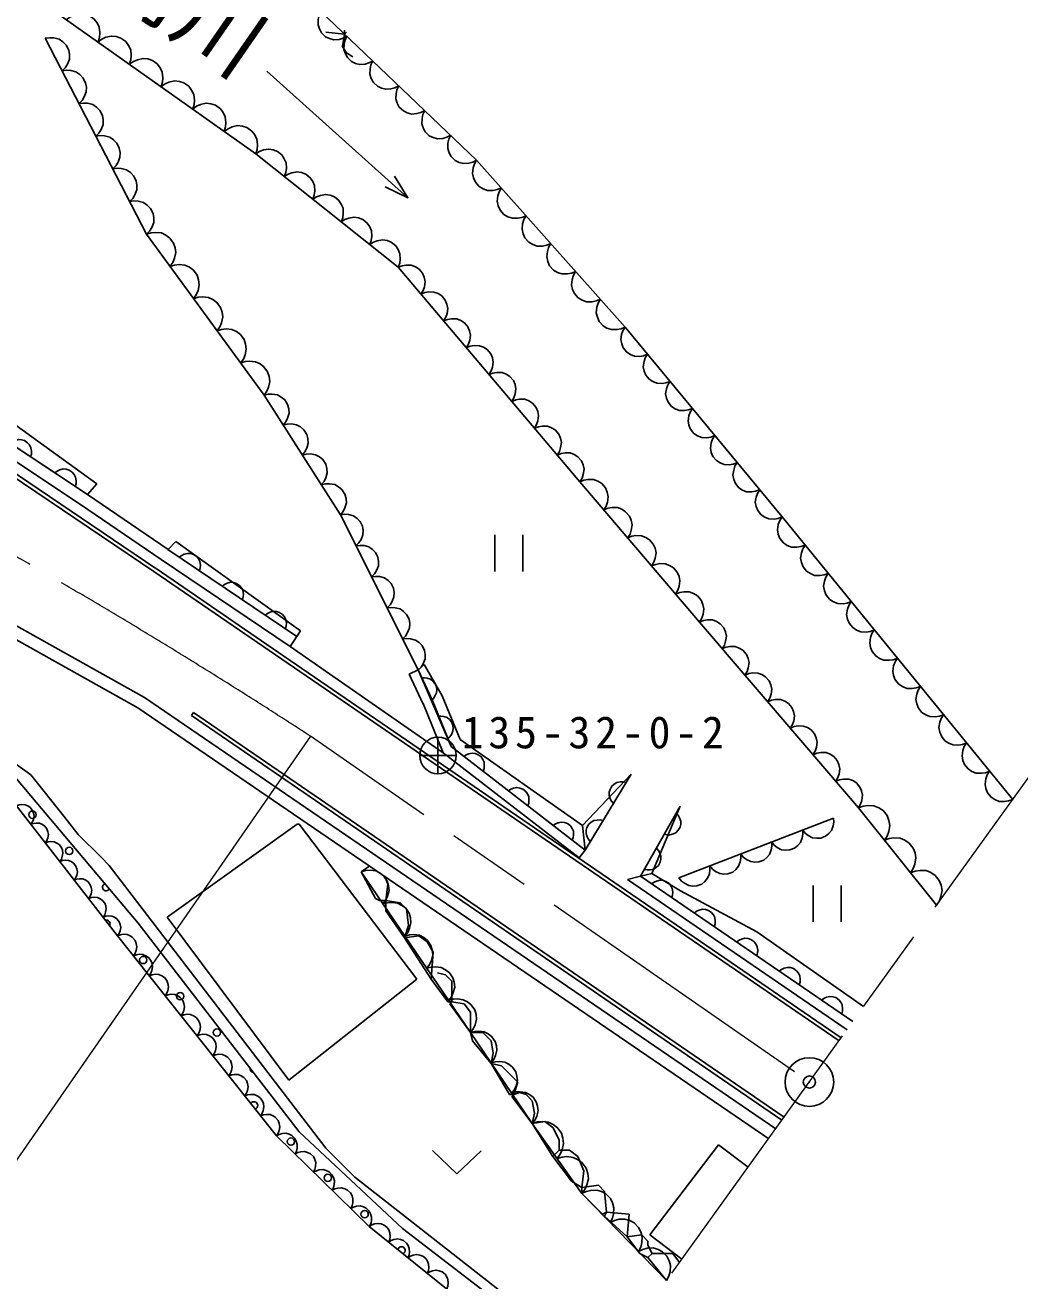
# Model space of a CAD drawing. Units: millimetres, scale not verified. Extents: x 40000 to 680000, y 20000 to 380000.
# Drawn here: x 514784 to 555594, y 260182 to 311721 of the extents above; entities that cross this region are included whole.
import ezdxf
from ezdxf.enums import TextEntityAlignment as Align

# ---------------------------------------------------------------- set-up
doc = ezdxf.new("R2010")
doc.units = ezdxf.units.MM
doc.header["$LTSCALE"] = 1000
doc.header["$PDMODE"] = 32
doc.header["$PDSIZE"] = 500
doc.linetypes.add('CHAIN', pattern=[18.5, 12, -1.5, 3.5, -1.5])
for name, color, linetype, lineweight in [('M-BGD', 7, 'Continuous', 25), ('M-BMK', 2, 'CHAIN', 13), ('M-BMK-SRVR', 3, 'Continuous', 25), ('M-STR-HTXT', 7, 'Continuous', 13)]:
    doc.layers.add(name, color=color, linetype=linetype, lineweight=lineweight)
doc.layers.add('M-OTRS', color=6, linetype='Continuous')
doc.styles.add('ＭＳ ゴシック', font='')
doc.styles.get('ＭＳ ゴシック').set_extended_font_data('MS Gothic')

# ---------------------------------------------------------------- blocks, each defined once
blk = doc.blocks.new('BUHIN63')
at = {"layer": 'M-BGD'}
blk.add_lwpolyline([(-530, 427), (-589, 273), (-608, 118), (-599, -81), (-533, -239), (-441, -379), (-277, -512), (-120, -572), (48, -602), (245, -569), (390, -515), (530, -427)], dxfattribs=at)
blk = doc.blocks.new('BUHIN72')
at = {"layer": 'M-BGD'}
blk.add_lwpolyline([(-347, -719), (-156, -745), (26, -726), (252, -663), (414, -546), (550, -403), (658, -180), (685, 15), (676, 214), (585, 431), (485, 581), (347, 719)], dxfattribs=at)
blk = doc.blocks.new('BUHIN73')
at = {"layer": 'M-BGD'}
blk.add_lwpolyline([(-326, -677), (-146, -701), (25, -684), (238, -623), (391, -513), (518, -379), (619, -169), (645, 15), (635, 203), (550, 407), (456, 548), (326, 677)], dxfattribs=at)
blk = doc.blocks.new('BUHIN74')
at = {"layer": 'M-BGD'}
blk.add_lwpolyline([(-369, -800), (-157, -825), (43, -801), (291, -726), (468, -594), (615, -434), (729, -186), (756, 30), (741, 250), (637, 487), (524, 651), (369, 800)], dxfattribs=at)
blk = doc.blocks.new('BUHIN75')
at = {"layer": 'M-BGD'}
blk.add_lwpolyline([(-225, -799), (-24, -791), (159, -739), (378, -632), (524, -483), (636, -312), (706, -65), (699, 140), (652, 343), (520, 548), (390, 684), (225, 799)], dxfattribs=at)
blk = doc.blocks.new('BUHIN113')
at = {"layer": 'M-BGD'}
blk.add_lwpolyline([(-78, -504), (43, -484), (151, -439), (277, -358), (355, -256), (411, -144), (435, 12), (416, 136), (373, 257), (277, 372), (188, 445), (78, 504)], dxfattribs=at)
blk = doc.blocks.new('BUHIN114')
at = {"layer": 'M-BGD'}
blk.add_lwpolyline([(-132, -516), (-3, -508), (113, -472), (252, -400), (343, -302), (413, -191), (454, -31), (446, 100), (414, 230), (326, 359), (240, 445), (132, 516)], dxfattribs=at)
blk = doc.blocks.new('BUHIN115')
at = {"layer": 'M-BGD'}
blk.add_lwpolyline([(-193, -488), (-66, -495), (52, -474), (197, -422), (298, -337), (380, -237), (439, -86), (448, 43), (432, 173), (362, 311), (289, 404), (193, 488)], dxfattribs=at)
blk = doc.blocks.new('BUHIN116')
at = {"layer": 'M-BGD'}
blk.add_lwpolyline([(-182, -447), (-65, -455), (44, -437), (178, -390), (271, -313), (347, -222), (404, -83), (413, 35), (399, 156), (336, 283), (270, 370), (182, 447)], dxfattribs=at)
blk = doc.blocks.new('BUHIN175')
at = {"layer": 'M-BGD'}
blk.add_lwpolyline([(-392, -594), (-226, -640), (-63, -645), (144, -615), (302, -532), (439, -421), (560, -237), (608, -68), (623, 110), (568, 312), (497, 457), (392, 594)], dxfattribs=at)
blk = doc.blocks.new('BUHIN176')
at = {"layer": 'M-BGD'}
blk.add_lwpolyline([(-336, -646), (-162, -675), (4, -663), (212, -611), (363, -509), (491, -382), (595, -182), (625, -5), (622, 178), (545, 377), (457, 517), (336, 646)], dxfattribs=at)
blk = doc.blocks.new('BUHIN177')
at = {"layer": 'M-BGD'}
blk.add_lwpolyline([(-330, -748), (-134, -768), (52, -743), (281, -670), (443, -545), (577, -394), (680, -162), (701, 39), (684, 243), (584, 462), (476, 612), (330, 748)], dxfattribs=at)
blk = doc.blocks.new('BUHIN178')
at = {"layer": 'M-BGD'}
blk.add_lwpolyline([(-407, -635), (-231, -681), (-58, -684), (161, -650), (327, -559), (470, -441), (596, -244), (644, -64), (658, 124), (598, 338), (521, 490), (407, 635)], dxfattribs=at)
blk = doc.blocks.new('BUHIN185')
at = {"layer": 'M-BGD'}
blk.add_lwpolyline([(174, 715), (-4, 701), (-164, 649), (-355, 548), (-479, 412), (-574, 257), (-627, 35), (-615, -146), (-567, -324), (-444, -502), (-324, -618), (-174, -715)], dxfattribs=at)
blk = doc.blocks.new('BUHIN186')
at = {"layer": 'M-BGD'}
blk.add_lwpolyline([(241, 726), (56, 727), (-115, 687), (-321, 598), (-461, 467), (-572, 315), (-647, 90), (-649, -99), (-615, -287), (-502, -482), (-388, -612), (-241, -726)], dxfattribs=at)
blk = doc.blocks.new('BUHIN187')
at = {"layer": 'M-BGD'}
blk.add_lwpolyline([(252, 676), (77, 683), (-85, 651), (-283, 575), (-419, 456), (-529, 316), (-607, 107), (-616, -71), (-590, -250), (-490, -437), (-387, -564), (-252, -676)], dxfattribs=at)
blk = doc.blocks.new('BUHIN188')
at = {"layer": 'M-BGD'}
blk.add_lwpolyline([(265, 700), (85, 708), (-84, 676), (-289, 598), (-432, 476), (-547, 331), (-629, 114), (-639, -70), (-613, -256), (-511, -451), (-405, -583), (-265, -700)], dxfattribs=at)
blk = doc.blocks.new('BUHIN189')
at = {"layer": 'M-BGD'}
blk.add_lwpolyline([(-310, -797), (-103, -808), (89, -773), (325, -686), (489, -548), (621, -384), (717, -137), (730, 74), (703, 286), (588, 510), (468, 662), (310, 797)], dxfattribs=at)
blk = doc.blocks.new('BUHIN190')
at = {"layer": 'M-BGD'}
blk.add_lwpolyline([(-238, -675), (-65, -680), (95, -645), (290, -566), (424, -446), (530, -305), (604, -96), (610, 81), (581, 258), (479, 442), (375, 567), (238, 675)], dxfattribs=at)
blk = doc.blocks.new('BUHIN191')
at = {"layer": 'M-BGD'}
blk.add_lwpolyline([(-253, -713), (-70, -718), (100, -682), (306, -598), (447, -472), (560, -323), (638, -102), (644, 85), (614, 272), (507, 467), (397, 598), (253, 713)], dxfattribs=at)
blk = doc.blocks.new('BUHIN192')
at = {"layer": 'M-BGD'}
blk.add_lwpolyline([(-244, -678), (-69, -684), (92, -650), (289, -571), (424, -451), (532, -310), (608, -99), (614, 78), (586, 257), (484, 443), (380, 568), (244, 678)], dxfattribs=at)
blk = doc.blocks.new('BUHIN193')
at = {"layer": 'M-BGD'}
blk.add_lwpolyline([(-111, -739), (67, -709), (225, -642), (409, -522), (522, -373), (603, -208), (638, 21), (608, 203), (544, 379), (403, 548), (272, 654), (111, 739)], dxfattribs=at)
blk = doc.blocks.new('BUHIN194')
at = {"layer": 'M-BGD'}
blk.add_lwpolyline([(-74, -790), (113, -748), (276, -668), (464, -530), (576, -365), (652, -185), (675, 60), (634, 251), (555, 434), (396, 605), (250, 710), (74, 790)], dxfattribs=at)
blk = doc.blocks.new('BUHIN201')
at = {"layer": 'M-BGD'}
blk.add_lwpolyline([(299, 401), (367, 300), (409, 194), (441, 52), (423, -72), (381, -187), (288, -312), (190, -385), (76, -437), (-70, -450), (-184, -440), (-299, -401)], dxfattribs=at)
blk = doc.blocks.new('BUHIN202')
at = {"layer": 'M-BGD'}
blk.add_lwpolyline([(67, 496), (175, 440), (264, 368), (360, 259), (405, 142), (424, 21), (403, -133), (353, -244), (279, -345), (157, -427), (52, -474), (-67, -496)], dxfattribs=at)
blk = doc.blocks.new('BUHIN203')
at = {"layer": 'M-BGD'}
blk.add_lwpolyline([(-500, 11), (-457, 126), (-395, 222), (-298, 329), (-186, 387), (-68, 419), (87, 416), (204, 378), (312, 315), (407, 203), (465, 104), (500, -11)], dxfattribs=at)
blk = doc.blocks.new('BUHIN204')
at = {"layer": 'M-BGD'}
blk.add_lwpolyline([(500, 5), (461, -111), (402, -209), (308, -320), (199, -381), (81, -417), (-74, -418), (-191, -384), (-302, -325), (-401, -216), (-461, -119), (-500, -5)], dxfattribs=at)
blk = doc.blocks.new('BUHIN205')
at = {"layer": 'M-BGD'}
blk.add_lwpolyline([(38, 499), (150, 450), (242, 383), (345, 279), (396, 165), (422, 45), (410, -109), (366, -224), (298, -329), (181, -418), (79, -470), (-38, -499)], dxfattribs=at)
blk = doc.blocks.new('BUHIN208')
at = {"layer": 'M-BGD'}
blk.add_lwpolyline([(31, 499), (143, 452), (237, 386), (341, 285), (394, 171), (421, 52), (412, -103), (370, -218), (303, -324), (187, -415), (86, -469), (-31, -499)], dxfattribs=at)
blk = doc.blocks.new('BUHIN209')
at = {"layer": 'M-BGD'}
blk.add_lwpolyline([(35, 499), (147, 451), (240, 384), (343, 282), (395, 168), (422, 48), (411, -106), (368, -221), (300, -327), (184, -416), (82, -469), (-35, -499)], dxfattribs=at)
blk = doc.blocks.new('BUHIN210')
at = {"color": 7, "linetype": 'Continuous', "lineweight": 25}
for p, q in [((911, 248), (-478, 815)), ((-913, -251), (476, -818))]:
    blk.add_line(p, q, dxfattribs=at)
blk = doc.blocks.new('BUHIN211')
at = {"color": 7, "linetype": 'Continuous', "lineweight": 25}
blk.add_lwpolyline([(-818, -746), (435, -178), (-62, 1105)], dxfattribs=at)

msp = doc.modelspace()

# ---------------------------------------------------------------- linework, layer by layer
at = {"layer": 'M-BGD'}
for p, q in [((524248, 306438), (515188, 312873)), ((525856, 313296), (533307, 306184)), ((527125, 311433), (527888, 311349)), ((527888, 311349), (527804, 310841)), ((527888, 311518), (527888, 311349)), ((527973, 311433), (527888, 311349)), ((519760, 303136), (515611, 311179)), ((527804, 310841), (527973, 310587)), ((527973, 310587), (528227, 310417)), ((524702, 309829), (530487, 304634)), ((530090, 301781), (524248, 306438)), ((533307, 306184), (539402, 299326)), ((524586, 296532), (519760, 303136)), ((537540, 292976), (530090, 301781)), ((539402, 299326), (545838, 291537)), ((527719, 291621), (524586, 296532)), ((513677, 294884), (517337, 292459)), ((513705, 294867), (517337, 292459)), ((514420, 295285), (517724, 292892)), ((513428, 294450), (517060, 292043)), ((513116, 293989), (520068, 289297)), ((513200, 294113), (520152, 289421)), ((517724, 292892), (517337, 292459)), ((542450, 287219), (537540, 292976)), ((517343, 292455), (520646, 290197)), ((517060, 292043), (520363, 289784)), ((530905, 285254), (527719, 291621)), ((545838, 291537), (555301, 279942)), ((520643, 290198), (525930, 286630)), ((520643, 290198), (525930, 286630)), ((520646, 290197), (520965, 290525)), ((520965, 290525), (526075, 286860)), ((520363, 289784), (525651, 286216)), ((520068, 289297), (525313, 285694)), ((520153, 289421), (525398, 285817)), ((510917, 289034), (519677, 284126)), ((510697, 288584), (519414, 283701)), ((548969, 279599), (542450, 287219)), ((525651, 286216), (526075, 286860)), ((526075, 286860), (525930, 286630)), ((526075, 286860), (525930, 286630)), ((531929, 281858), (525651, 286216)), ((548174, 270033), (525313, 285694)), ((548262, 270155), (525398, 285818)), ((530542, 285085), (530905, 285254)), ((530542, 285085), (531114, 283855)), ((530905, 285254), (531161, 285482)), ((530905, 285254), (532259, 282109)), ((530905, 285254), (531477, 284024)), ((531161, 285482), (531894, 284190)), ((519677, 284126), (545578, 266424)), ((531477, 284024), (532259, 282109)), ((531894, 284190), (532635, 282398)), ((519414, 283701), (545296, 266011)), ((521610, 283384), (521695, 283507)), ((521695, 283507), (545920, 266900)), ((531107, 283873), (531929, 281858)), ((521610, 283384), (545833, 266778)), ((518575, 274349), (512056, 282731)), ((532259, 282109), (537753, 277863)), ((532259, 282109), (537753, 277863)), ((532635, 282398), (537648, 278870)), ((513494, 281885), (519421, 274857)), ((531929, 281858), (537508, 277546)), ((514425, 281377), (515019, 280953)), ((515019, 280953), (516373, 279260)), ((537648, 278870), (539652, 280984)), ((537753, 277863), (539652, 280984)), ((539652, 280984), (537753, 277863)), ((541659, 279668), (540030, 276787)), ((541659, 279668), (540030, 276787)), ((541659, 279668), (540497, 276903)), ((552179, 275600), (548969, 279599)), ((516373, 279260), (516965, 278498)), ((520607, 275111), (525940, 278921)), ((525940, 278921), (526025, 278921)), ((526025, 278921), (530852, 272571)), ((537753, 277863), (537648, 278870)), ((547954, 279175), (541604, 276720)), ((516965, 278498), (517898, 277567)), ((537508, 277546), (537753, 277863)), ((517898, 277567), (518236, 277228)), ((518236, 277228), (527125, 265629)), ((528923, 277212), (528565, 276974)), ((528565, 276974), (533052, 270370)), ((528565, 276974), (529158, 275873)), ((529535, 276792), (529665, 276466)), ((539498, 276651), (540030, 276787)), ((540497, 276903), (540030, 276787)), ((540030, 276787), (548742, 270822)), ((548742, 270822), (540030, 276787)), ((540497, 276903), (541673, 276193)), ((529665, 276466), (529582, 275789)), ((548503, 270490), (539498, 276651)), ((529158, 275873), (529327, 275789)), ((529327, 275789), (529582, 275789)), ((529582, 275789), (530173, 275704)), ((529582, 275365), (529582, 275789)), ((541673, 276193), (544796, 274513)), ((530344, 274265), (529582, 275365)), ((530173, 275704), (530427, 275450)), ((530427, 275450), (530513, 274773)), ((519421, 274857), (526025, 266306)), ((525602, 268423), (520607, 275111)), ((530513, 274773), (530344, 274265)), ((525094, 266137), (518575, 274349)), ((530344, 274265), (530936, 274349)), ((530344, 274265), (531444, 272571)), ((530936, 274349), (531275, 274095)), ((544796, 274513), (549184, 271437)), ((531275, 274095), (531529, 273672)), ((531529, 273672), (531444, 272571)), ((531698, 272825), (532036, 272741)), ((532036, 272741), (532290, 272487)), ((530852, 272571), (525602, 268423)), ((531444, 272571), (532121, 271640)), ((532290, 272487), (532290, 271640)), ((532121, 271640), (532290, 271640)), ((532206, 271555), (532290, 271640)), ((532290, 271640), (532798, 271555)), ((533052, 270370), (532206, 271555)), ((532798, 271555), (533052, 271217)), ((533052, 271217), (533052, 270370)), ((533052, 270370), (535592, 266645)), ((533052, 270370), (533138, 270031)), ((533052, 270370), (533561, 270370)), ((533561, 270370), (533900, 270031)), ((533138, 270031), (533900, 269100)), ((533900, 270031), (533984, 269523)), ((533984, 269523), (533900, 269100)), ((533900, 269100), (534661, 267830)), ((533900, 269100), (534323, 269015)), ((534323, 269015), (535000, 268338)), ((535000, 268338), (534831, 267830)), ((534661, 267830), (534831, 267830)), ((534746, 267745), (534831, 267830)), ((535592, 266645), (534746, 267745)), ((535085, 267915), (534831, 267830)), ((535338, 267830), (535085, 267915)), ((535592, 267576), (535338, 267830)), ((535677, 267068), (535592, 267576)), ((535592, 266645), (535677, 267068)), ((535592, 266645), (536100, 266729)), ((535592, 266645), (537625, 263766)), ((535592, 266645), (536440, 265290)), ((536100, 266729), (536440, 266475)), ((536440, 266475), (536694, 265967)), ((528904, 262411), (525094, 266137)), ((526025, 266306), (530259, 262327)), ((536694, 265967), (536694, 265544)), ((527125, 265629), (528311, 264443)), ((536694, 265544), (536440, 265290)), ((536694, 265544), (537117, 265544)), ((537117, 265544), (537456, 265290)), ((540419, 262066), (543229, 265768)), ((543229, 265768), (544444, 264847)), ((536440, 265290), (537202, 264274)), ((537456, 265290), (537710, 264697)), ((528311, 264443), (538445, 256506)), ((537710, 264697), (537625, 264020)), ((537202, 264274), (537625, 264020)), ((537625, 264020), (538302, 264105)), ((537625, 264020), (537625, 263766)), ((538302, 264105), (538556, 263851)), ((537625, 263766), (541103, 260202)), ((537625, 263766), (538471, 262919)), ((538556, 263851), (538640, 263004)), ((538471, 262919), (538640, 263004)), ((538556, 262835), (538640, 263004)), ((538640, 263004), (539571, 262919)), ((539571, 262919), (539488, 261988)), ((528904, 262411), (528988, 262581)), ((537633, 255378), (528904, 262411)), ((539488, 261988), (538556, 262835)), ((530259, 262327), (538240, 256222)), ((539488, 261988), (540079, 262073)), ((539488, 261988), (539996, 261311)), ((540079, 262073), (540334, 261819)), ((540334, 261819), (540334, 261649)), ((541729, 261072), (540419, 262066)), ((539996, 261311), (540334, 261141)), ((540334, 261649), (540504, 261311)), ((540504, 261311), (540334, 261141)), ((540504, 261311), (541350, 261311)), ((541350, 261311), (541631, 260936)), ((540334, 261141), (541103, 260202))]:
    msp.add_line(p, q, dxfattribs=at)
msp.add_lwpolyline([(529935, 305516), (530487, 304634), (529552, 305090)], dxfattribs=at)
for centre in [(515083, 279316), (516594, 277828), (519630, 273352), (521142, 271864), (522654, 270376), (525689, 265899), (527201, 264411), (528713, 262923)]:
    msp.add_circle(centre, 150, dxfattribs=at)
for centre, start, end in [((518106, 276340), 110.7563, 329.5283), ((518118, 274840), 331.1243, 104.6227), ((524165, 268887), 172.3423, 263.0161), ((524177, 267388), 285.0391, 151.8487), ((530225, 261435), 293.932, 168.3479)]:
    msp.add_arc(centre, 150, start, end, dxfattribs=at)
at = {"layer": 'M-BMK'}
for p, q in [((530513, 245478), (567173, 296447)), ((546346, 268761), (526490, 282537))]:
    msp.add_line(p, q, dxfattribs=at)
msp.add_arc((390197, 72956), 250000, 56.9635, 63.23343, dxfattribs=at)
at = {"layer": 'M-BMK-SRVR'}
for p, q in [((531720, 282495), (531720, 280995)), ((530970, 281745), (532470, 281745))]:
    msp.add_line(p, q, dxfattribs=at)
for centre, radius in [((531720, 281745), 750), ((546959, 268343), 1000)]:
    msp.add_circle(centre, radius, dxfattribs=at)
at = {"layer": 'M-OTRS'}
msp.add_point((546958, 268344), dxfattribs=at)
at = {"layer": 'M-STR-HTXT'}
msp.add_line((526490, 282537), (510256, 259138), dxfattribs=at)

# ---------------------------------------------------------------- block references
at = {"rotation": 59.98837}
for name, p in [('BUHIN194', (517129, 311495)), ('BUHIN185', (527452, 311772)), ('BUHIN178', (515957, 310509)), ('BUHIN194', (518423, 310575)), ('BUHIN185', (528517, 310756)), ('BUHIN194', (519718, 309656)), ('BUHIN178', (516648, 309169)), ('BUHIN185', (529581, 309740)), ('BUHIN194', (521012, 308737)), ('BUHIN194', (522306, 307817)), ('BUHIN185', (530645, 308724)), ('BUHIN178', (517340, 307828)), ('BUHIN185', (531710, 307708)), ('BUHIN194', (523600, 306898)), ('BUHIN178', (518031, 306488)), ('BUHIN185', (532774, 306692)), ('BUHIN193', (524832, 305973)), ('BUHIN186', (533815, 305613)), ('BUHIN178', (518723, 305147)), ('BUHIN193', (526000, 305041)), ('BUHIN178', (519414, 303807)), ('BUHIN193', (527169, 304110)), ('BUHIN186', (534831, 304470)), ('BUHIN193', (528337, 303179)), ('BUHIN186', (535847, 303327)), ('BUHIN177', (520242, 302476)), ('BUHIN193', (529505, 302247)), ('BUHIN186', (536862, 302184)), ('BUHIN177', (521207, 301155)), ('BUHIN192', (530555, 301231)), ('BUHIN186', (537878, 301041)), ('BUHIN192', (531486, 300131)), ('BUHIN177', (522173, 299834)), ('BUHIN186', (538894, 299898)), ('BUHIN177', (523138, 298514)), ('BUHIN192', (532418, 299030)), ('BUHIN187', (539862, 298770)), ('BUHIN192', (533349, 297929)), ('BUHIN177', (524103, 297193)), ('BUHIN187', (540781, 297657)), ('BUHIN192', (534280, 296829)), ('BUHIN187', (541701, 296545)), ('BUHIN176', (524977, 295919)), ('BUHIN192', (535211, 295728)), ('BUHIN187', (542620, 295432)), ('BUHIN176', (525760, 294691)), ('BUHIN192', (536143, 294627)), ('BUHIN208', (514592, 294278)), ('BUHIN187', (543539, 294319)), ('BUHIN176', (526544, 293463)), ('BUHIN192', (537074, 293527)), ('BUHIN208', (516422, 293066)), ('BUHIN191', (538031, 292401)), ('BUHIN187', (544459, 293207)), ('BUHIN176', (527327, 292235)), ('BUHIN187', (545378, 292094)), ('BUHIN175', (528037, 290985)), ('BUHIN191', (539013, 291249)), ('BUHIN188', (546311, 290958)), ('BUHIN191', (539995, 290098)), ('BUHIN209', (521524, 289604)), ('BUHIN175', (528674, 289711)), ('BUHIN188', (547257, 289798)), ('BUHIN191', (540977, 288947)), ('BUHIN175', (529312, 288438)), ('BUHIN188', (548204, 288639)), ('BUHIN209', (523287, 288414)), ('BUHIN191', (541959, 287795)), ('BUHIN209', (525049, 287225)), ('BUHIN175', (529949, 287164)), ('BUHIN188', (549150, 287479)), ('BUHIN190', (542916, 286675)), ('BUHIN175', (530586, 285890)), ('BUHIN188', (550096, 286320)), ('BUHIN190', (543847, 285587)), ('BUHIN188', (551043, 285160)), ('BUHIN201', (531243, 284467)), ('BUHIN190', (544779, 284498)), ('BUHIN188', (551989, 284000)), ('BUHIN190', (545710, 283409)), ('BUHIN201', (531920, 282895)), ('BUHIN190', (546641, 282321)), ('BUHIN188', (552935, 282841)), ('BUHIN202', (533174, 281401)), ('BUHIN190', (547573, 281232)), ('BUHIN188', (553882, 281681)), ('BUHIN190', (548504, 280144)), ('BUHIN188', (554828, 280522)), ('BUHIN202', (535006, 279986)), ('BUHIN203', (539177, 280204)), ('BUHIN116', (514722, 279302)), ('BUHIN189', (549504, 278933)), ('BUHIN204', (541252, 278948)), ('BUHIN63', (547319, 278930)), ('BUHIN116', (515315, 278540)), ('BUHIN202', (536837, 278571)), ('BUHIN203', (538228, 278643)), ('BUHIN63', (546049, 278439)), ('BUHIN116', (515908, 277778)), ('BUHIN63', (544779, 277948)), ('BUHIN189', (550574, 277600)), ('BUHIN204', (540437, 277507)), ('BUHIN63', (543509, 277457)), ('BUHIN116', (516500, 277016)), ('BUHIN63', (542239, 276966)), ('BUHIN189', (551644, 276267)), ('BUHIN116', (517093, 276254)), ('BUHIN72', (529014, 276314)), ('BUHIN205', (540901, 276191)), ('BUHIN116', (517686, 275492)), ('BUHIN72', (529912, 274993)), ('BUHIN116', (518278, 274730)), ('BUHIN205', (542644, 274998)), ('BUHIN115', (518900, 273939)), ('BUHIN72', (530809, 273672)), ('BUHIN205', (544386, 273805)), ('BUHIN115', (519552, 273118)), ('BUHIN72', (531706, 272352)), ('BUHIN205', (546128, 272612)), ('BUHIN115', (520204, 272296)), ('BUHIN115', (520856, 271475)), ('BUHIN72', (532604, 271031)), ('BUHIN205', (547871, 271419)), ('BUHIN115', (521508, 270654)), ('BUHIN73', (533476, 269750)), ('BUHIN115', (522160, 269833)), ('BUHIN115', (522812, 269012)), ('BUHIN73', (534322, 268508)), ('BUHIN115', (523464, 268190)), ('BUHIN73', (535169, 267266)), ('BUHIN115', (524116, 267369)), ('BUHIN115', (524768, 266548)), ('BUHIN74', (536100, 265926)), ('BUHIN114', (525475, 265765)), ('BUHIN114', (526237, 265020)), ('BUHIN74', (537117, 264486)), ('BUHIN114', (526999, 264274)), ('BUHIN114', (527761, 263529)), ('BUHIN75', (538204, 263172)), ('BUHIN114', (528523, 262784)), ('BUHIN75', (539364, 261984)), ('BUHIN113', (529300, 262092)), ('BUHIN113', (530094, 261452)), ('BUHIN113', (530887, 260813)), ('BUHIN75', (540523, 260796)), ('BUHIN113', (531681, 260173))]:
    msp.add_blockref(name, p, dxfattribs=at)
at = {"layer": 'M-BGD', "rotation": 292.19663}
for name, p in [('BUHIN210', (534633, 290047)), ('BUHIN210', (547692, 275662)), ('BUHIN211', (532490, 265051))]:
    msp.add_blockref(name, p, dxfattribs=at)

# ---------------------------------------------------------------- texts
at = {"layer": 'M-BGD', "style": 'ＭＳ ゴシック'}
msp.add_text('渋前川', height=2566, rotation=325.3, dxfattribs=at).set_placement((514434, 314827), align=Align.BOTTOM_LEFT)
at = {"layer": 'M-BGD', "insert": (532693, 282017), "char_height": 1320, "attachment_point": 7, "style": 'ＭＳ ゴシック'}
msp.add_mtext('\\T1.22;135-32-0-2', dxfattribs=at)

doc.saveas('drawing.dxf')
